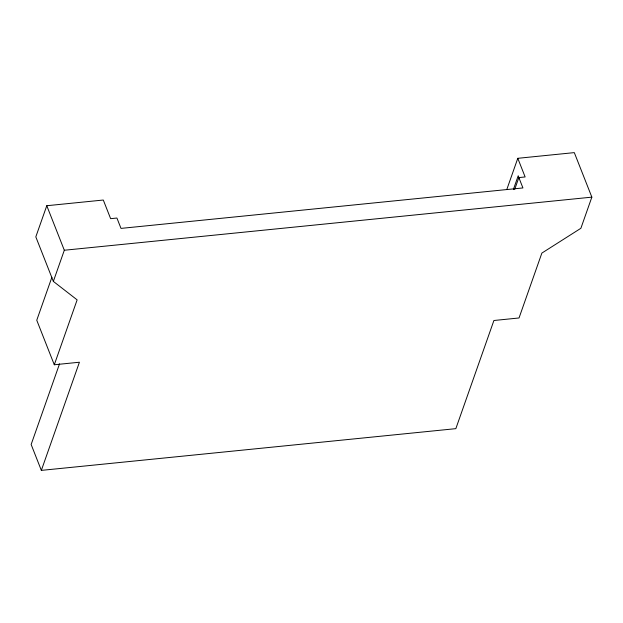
<?xml version="1.0" encoding="UTF-8"?>
<svg xmlns="http://www.w3.org/2000/svg" width="623" height="623" viewBox="0 0 623 623"><rect width="100%" height="100%" fill="white"/><g stroke="black" fill="none" stroke-linecap="round" stroke-linejoin="round"><path stroke-width="0.93" d="M517.791 158.312L525.134 176.948L518.85 177.578L522.931 187.936L121.002 228.392L116.922 218.034L110.637 218.673L103.301 200.03L46.78 205.722L35.815 236.872L53.352 281.394L77.135 299.865L54.294 364.759L79.417 362.228L41.344 470.381L455.841 428.655L493.907 320.502L519.029 317.971L541.87 253.086L580.885 228.291L591.85 197.141L574.313 152.619L517.791 158.312L506.873 189.322M51.88 277.274L36.757 320.23L54.294 364.759M53.352 281.394L64.317 250.244L46.78 205.722M59.543 363.84L31.15 444.495L41.344 470.381M513.375 189.501L518.211 175.764L519.27 178.443M514.653 189.509L518.85 177.578M64.317 250.244L591.85 197.141"/></g></svg>
